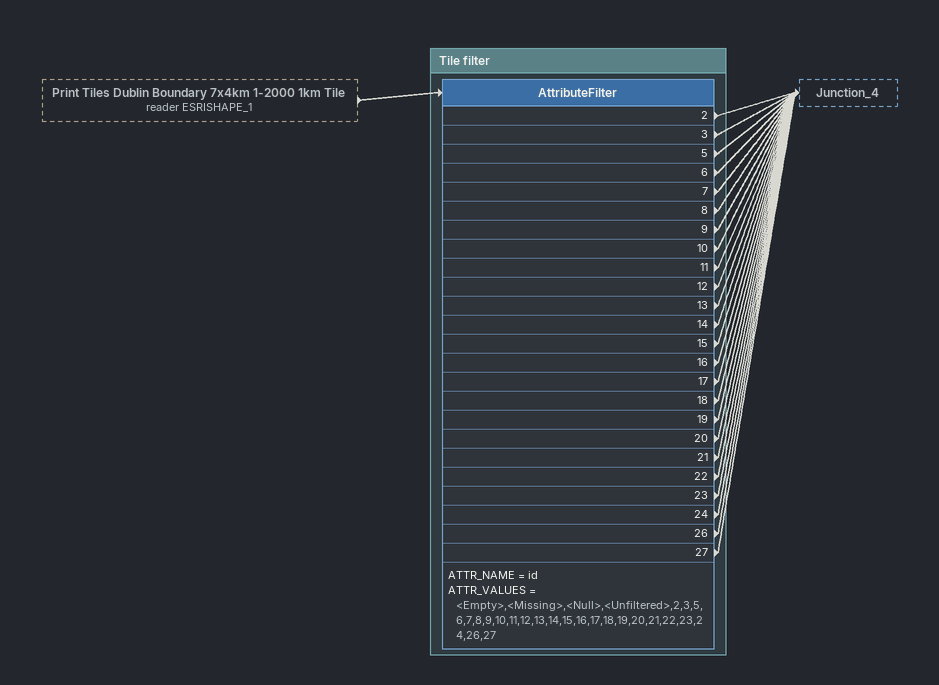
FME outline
Print Tiles Dublin Boundary 7x4km 1-2000 1km Tile (reader ESRISHAPE_1) [outside]
    -> AttributeFilter

Bookmark: Tile filter
AttributeFilter
    ATTR_NAME = id
    ATTR_VALUES = <Empty>,<Missing>,<Null>,<Unfiltered>,2,3,5,6,7,8,9,10,11,12,13,14,15,16,17,18,19,20,21,22,23,24,26,27
    2 -> Junction_4
    3 -> Junction_4
    5 -> Junction_4
    6 -> Junction_4
    7 -> Junction_4
    8 -> Junction_4
    9 -> Junction_4
    10 -> Junction_4
    11 -> Junction_4
    12 -> Junction_4
    13 -> Junction_4
    14 -> Junction_4
    15 -> Junction_4
    16 -> Junction_4
    17 -> Junction_4
    18 -> Junction_4
    19 -> Junction_4
    20 -> Junction_4
    21 -> Junction_4
    22 -> Junction_4
    23 -> Junction_4
    24 -> Junction_4
    26 -> Junction_4
    27 -> Junction_4
